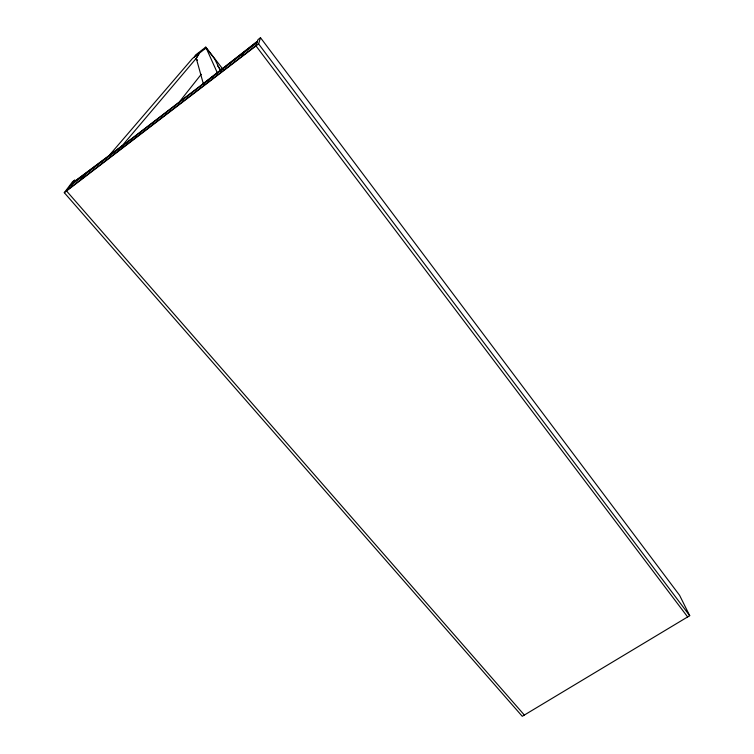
<?xml version="1.0" encoding="UTF-8"?>
<svg xmlns="http://www.w3.org/2000/svg" width="754" height="754" viewBox="0 0 754 754"><rect width="100%" height="100%" fill="white"/><g stroke="black" fill="none" stroke-linecap="round" stroke-linejoin="round"><path stroke-width="1.13" d="M66.54 190.969L258.594 43.93L260.498 37.7L679.608 595.34L689.712 615.688L522.258 716.3L64.288 192.694L72.469 181.827L74.806 180.036L66.54 190.969L524.35 715.046M241.789 56.427L242.835 53.609M199.414 53.138L196.276 58.378L203.363 83.854L203.646 83.279L121.394 146.644L72.478 183.052L122.223 145.663M204.617 49.104L205.776 47.116L223.071 69.425M121.394 146.644L196.087 58.52L199.226 53.27M194.221 57.144L195.484 55.07L205.776 47.116M80.537 179.895L83.788 175.446M179.471 101.781L201.224 74.307M109.415 155.201L192.515 58.463L206.144 47.926L214.645 58.897L220.79 71.404M203.278 83.562L257.444 41.31L203.363 83.854M260.498 37.7L257.981 39.623L255.992 45.919L687.629 616.942M70.593 185.559L256.982 42.771M67.163 190.131L256.143 45.438M64.288 192.694L66.691 190.847M196.087 58.52L197.435 60.245M217.595 65.834L221.205 70.49M258.594 43.93L689.712 615.688M206.144 47.926L217.227 72.601"/></g></svg>
